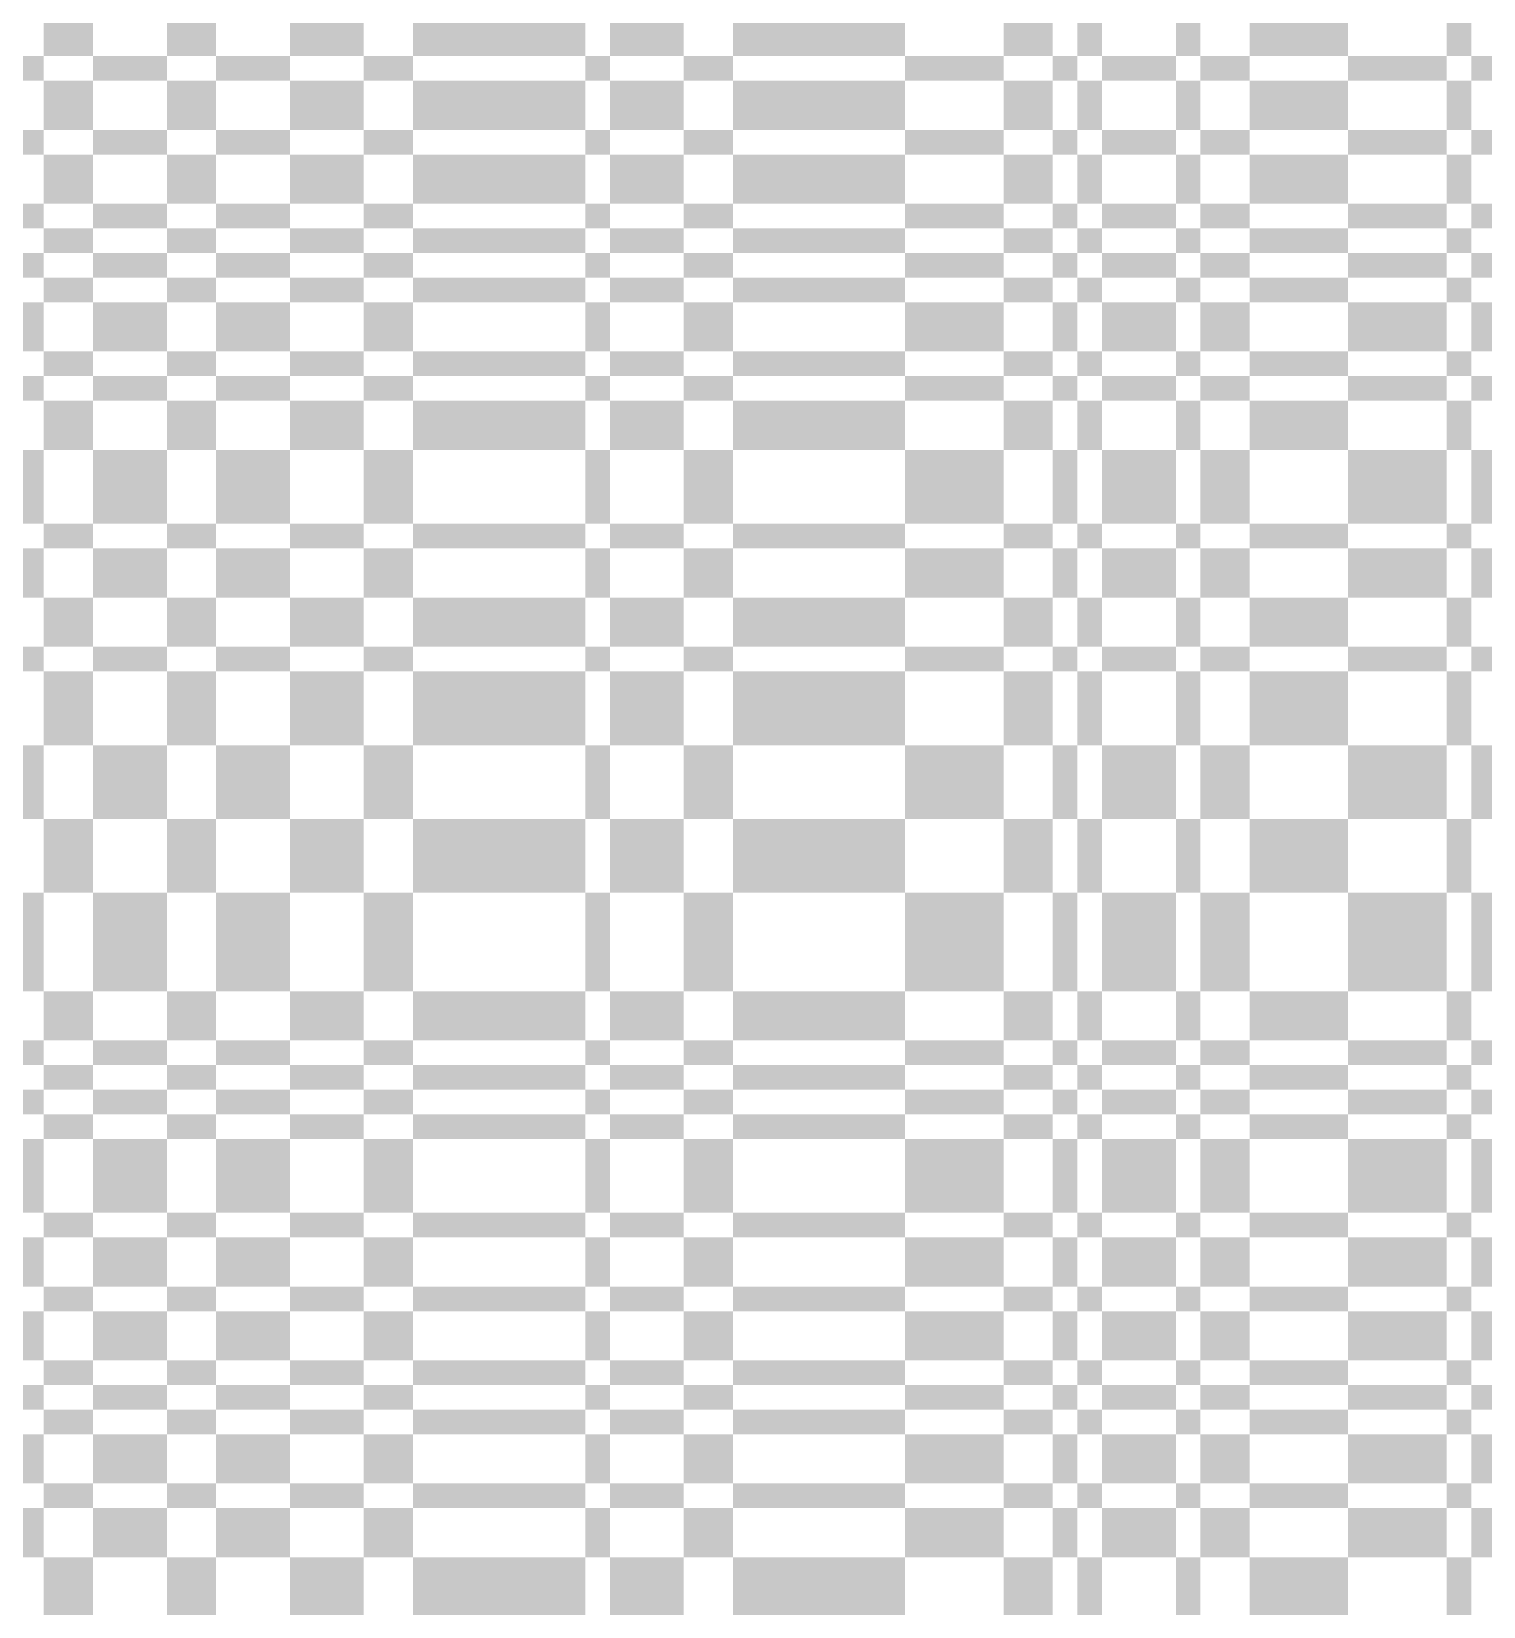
# Model space of a CAD drawing. Extents: x 0 to 200, y 0 to 200.
# Drawn here: x 50.6 to 74.2, y 50 to 75.6 of the extents above; entities that cross this region are included whole.
import ezdxf

# ---------------------------------------------------------------- set-up
doc = ezdxf.new("R2010")
doc.units = 0

msp = doc.modelspace()

# ---------------------------------------------------------------- linework, layer by layer
at = {"layer": 'CHROME'}
for points in [[(50.8, 75.2), (51.6, 75.2), (50.8, 76), (51.6, 76)], [(52.8, 75.2), (53.6, 75.2), (52.8, 76), (53.6, 76)], [(54.8, 75.2), (56, 75.2), (54.8, 76), (56, 76)], [(56.8, 75.2), (59.6, 75.2), (56.8, 76), (59.6, 76)], [(60, 75.2), (61.2, 75.2), (60, 76), (61.2, 76)], [(62, 75.2), (64.8, 75.2), (62, 76), (64.8, 76)], [(66.4, 75.2), (67.2, 75.2), (66.4, 76), (67.2, 76)], [(67.6, 75.2), (68, 75.2), (67.6, 76), (68, 76)], [(69.2, 75.2), (69.6, 75.2), (69.2, 76), (69.6, 76)], [(70.4, 75.2), (72, 75.2), (70.4, 76), (72, 76)], [(73.6, 75.2), (74, 75.2), (73.6, 76), (74, 76)], [(50.4, 74.8), (50.8, 74.8), (50.4, 75.2), (50.8, 75.2)], [(51.6, 74.8), (52.8, 74.8), (51.6, 75.2), (52.8, 75.2)], [(53.6, 74.8), (54.8, 74.8), (53.6, 75.2), (54.8, 75.2)], [(56, 74.8), (56.8, 74.8), (56, 75.2), (56.8, 75.2)], [(59.6, 74.8), (60, 74.8), (59.6, 75.2), (60, 75.2)], [(61.2, 74.8), (62, 74.8), (61.2, 75.2), (62, 75.2)], [(64.8, 74.8), (66.4, 74.8), (64.8, 75.2), (66.4, 75.2)], [(67.2, 74.8), (67.6, 74.8), (67.2, 75.2), (67.6, 75.2)], [(68, 74.8), (69.2, 74.8), (68, 75.2), (69.2, 75.2)], [(69.6, 74.8), (70.4, 74.8), (69.6, 75.2), (70.4, 75.2)], [(72, 74.8), (73.6, 74.8), (72, 75.2), (73.6, 75.2)], [(74, 74.8), (74.4, 74.8), (74, 75.2), (74.4, 75.2)], [(50.8, 74), (51.6, 74), (50.8, 74.8), (51.6, 74.8)], [(52.8, 74), (53.6, 74), (52.8, 74.8), (53.6, 74.8)], [(54.8, 74), (56, 74), (54.8, 74.8), (56, 74.8)], [(56.8, 74), (59.6, 74), (56.8, 74.8), (59.6, 74.8)], [(60, 74), (61.2, 74), (60, 74.8), (61.2, 74.8)], [(62, 74), (64.8, 74), (62, 74.8), (64.8, 74.8)], [(66.4, 74), (67.2, 74), (66.4, 74.8), (67.2, 74.8)], [(67.6, 74), (68, 74), (67.6, 74.8), (68, 74.8)], [(69.2, 74), (69.6, 74), (69.2, 74.8), (69.6, 74.8)], [(70.4, 74), (72, 74), (70.4, 74.8), (72, 74.8)], [(73.6, 74), (74, 74), (73.6, 74.8), (74, 74.8)], [(50.4, 73.6), (50.8, 73.6), (50.4, 74), (50.8, 74)], [(51.6, 73.6), (52.8, 73.6), (51.6, 74), (52.8, 74)], [(53.6, 73.6), (54.8, 73.6), (53.6, 74), (54.8, 74)], [(56, 73.6), (56.8, 73.6), (56, 74), (56.8, 74)], [(59.6, 73.6), (60, 73.6), (59.6, 74), (60, 74)], [(61.2, 73.6), (62, 73.6), (61.2, 74), (62, 74)], [(64.8, 73.6), (66.4, 73.6), (64.8, 74), (66.4, 74)], [(67.2, 73.6), (67.6, 73.6), (67.2, 74), (67.6, 74)], [(68, 73.6), (69.2, 73.6), (68, 74), (69.2, 74)], [(69.6, 73.6), (70.4, 73.6), (69.6, 74), (70.4, 74)], [(72, 73.6), (73.6, 73.6), (72, 74), (73.6, 74)], [(74, 73.6), (74.4, 73.6), (74, 74), (74.4, 74)], [(50.8, 72.8), (51.6, 72.8), (50.8, 73.6), (51.6, 73.6)], [(52.8, 72.8), (53.6, 72.8), (52.8, 73.6), (53.6, 73.6)], [(54.8, 72.8), (56, 72.8), (54.8, 73.6), (56, 73.6)], [(56.8, 72.8), (59.6, 72.8), (56.8, 73.6), (59.6, 73.6)], [(60, 72.8), (61.2, 72.8), (60, 73.6), (61.2, 73.6)], [(62, 72.8), (64.8, 72.8), (62, 73.6), (64.8, 73.6)], [(66.4, 72.8), (67.2, 72.8), (66.4, 73.6), (67.2, 73.6)], [(67.6, 72.8), (68, 72.8), (67.6, 73.6), (68, 73.6)], [(69.2, 72.8), (69.6, 72.8), (69.2, 73.6), (69.6, 73.6)], [(70.4, 72.8), (72, 72.8), (70.4, 73.6), (72, 73.6)], [(73.6, 72.8), (74, 72.8), (73.6, 73.6), (74, 73.6)], [(50.4, 72.4), (50.8, 72.4), (50.4, 72.8), (50.8, 72.8)], [(51.6, 72.4), (52.8, 72.4), (51.6, 72.8), (52.8, 72.8)], [(53.6, 72.4), (54.8, 72.4), (53.6, 72.8), (54.8, 72.8)], [(56, 72.4), (56.8, 72.4), (56, 72.8), (56.8, 72.8)], [(59.6, 72.4), (60, 72.4), (59.6, 72.8), (60, 72.8)], [(61.2, 72.4), (62, 72.4), (61.2, 72.8), (62, 72.8)], [(64.8, 72.4), (66.4, 72.4), (64.8, 72.8), (66.4, 72.8)], [(67.2, 72.4), (67.6, 72.4), (67.2, 72.8), (67.6, 72.8)], [(68, 72.4), (69.2, 72.4), (68, 72.8), (69.2, 72.8)], [(69.6, 72.4), (70.4, 72.4), (69.6, 72.8), (70.4, 72.8)], [(72, 72.4), (73.6, 72.4), (72, 72.8), (73.6, 72.8)], [(74, 72.4), (74.4, 72.4), (74, 72.8), (74.4, 72.8)], [(50.8, 72), (51.6, 72), (50.8, 72.4), (51.6, 72.4)], [(52.8, 72), (53.6, 72), (52.8, 72.4), (53.6, 72.4)], [(54.8, 72), (56, 72), (54.8, 72.4), (56, 72.4)], [(56.8, 72), (59.6, 72), (56.8, 72.4), (59.6, 72.4)], [(60, 72), (61.2, 72), (60, 72.4), (61.2, 72.4)], [(62, 72), (64.8, 72), (62, 72.4), (64.8, 72.4)], [(66.4, 72), (67.2, 72), (66.4, 72.4), (67.2, 72.4)], [(67.6, 72), (68, 72), (67.6, 72.4), (68, 72.4)], [(69.2, 72), (69.6, 72), (69.2, 72.4), (69.6, 72.4)], [(70.4, 72), (72, 72), (70.4, 72.4), (72, 72.4)], [(73.6, 72), (74, 72), (73.6, 72.4), (74, 72.4)], [(50.4, 71.6), (50.8, 71.6), (50.4, 72), (50.8, 72)], [(51.6, 71.6), (52.8, 71.6), (51.6, 72), (52.8, 72)], [(53.6, 71.6), (54.8, 71.6), (53.6, 72), (54.8, 72)], [(56, 71.6), (56.8, 71.6), (56, 72), (56.8, 72)], [(59.6, 71.6), (60, 71.6), (59.6, 72), (60, 72)], [(61.2, 71.6), (62, 71.6), (61.2, 72), (62, 72)], [(64.8, 71.6), (66.4, 71.6), (64.8, 72), (66.4, 72)], [(67.2, 71.6), (67.6, 71.6), (67.2, 72), (67.6, 72)], [(68, 71.6), (69.2, 71.6), (68, 72), (69.2, 72)], [(69.6, 71.6), (70.4, 71.6), (69.6, 72), (70.4, 72)], [(72, 71.6), (73.6, 71.6), (72, 72), (73.6, 72)], [(74, 71.6), (74.4, 71.6), (74, 72), (74.4, 72)], [(50.8, 71.2), (51.6, 71.2), (50.8, 71.6), (51.6, 71.6)], [(52.8, 71.2), (53.6, 71.2), (52.8, 71.6), (53.6, 71.6)], [(54.8, 71.2), (56, 71.2), (54.8, 71.6), (56, 71.6)], [(56.8, 71.2), (59.6, 71.2), (56.8, 71.6), (59.6, 71.6)], [(60, 71.2), (61.2, 71.2), (60, 71.6), (61.2, 71.6)], [(62, 71.2), (64.8, 71.2), (62, 71.6), (64.8, 71.6)], [(66.4, 71.2), (67.2, 71.2), (66.4, 71.6), (67.2, 71.6)], [(67.6, 71.2), (68, 71.2), (67.6, 71.6), (68, 71.6)], [(69.2, 71.2), (69.6, 71.2), (69.2, 71.6), (69.6, 71.6)], [(70.4, 71.2), (72, 71.2), (70.4, 71.6), (72, 71.6)], [(73.6, 71.2), (74, 71.2), (73.6, 71.6), (74, 71.6)], [(50.4, 70.4), (50.8, 70.4), (50.4, 71.2), (50.8, 71.2)], [(51.6, 70.4), (52.8, 70.4), (51.6, 71.2), (52.8, 71.2)], [(53.6, 70.4), (54.8, 70.4), (53.6, 71.2), (54.8, 71.2)], [(56, 70.4), (56.8, 70.4), (56, 71.2), (56.8, 71.2)], [(59.6, 70.4), (60, 70.4), (59.6, 71.2), (60, 71.2)], [(61.2, 70.4), (62, 70.4), (61.2, 71.2), (62, 71.2)], [(64.8, 70.4), (66.4, 70.4), (64.8, 71.2), (66.4, 71.2)], [(67.2, 70.4), (67.6, 70.4), (67.2, 71.2), (67.6, 71.2)], [(68, 70.4), (69.2, 70.4), (68, 71.2), (69.2, 71.2)], [(69.6, 70.4), (70.4, 70.4), (69.6, 71.2), (70.4, 71.2)], [(72, 70.4), (73.6, 70.4), (72, 71.2), (73.6, 71.2)], [(74, 70.4), (74.4, 70.4), (74, 71.2), (74.4, 71.2)], [(50.8, 70), (51.6, 70), (50.8, 70.4), (51.6, 70.4)], [(52.8, 70), (53.6, 70), (52.8, 70.4), (53.6, 70.4)], [(54.8, 70), (56, 70), (54.8, 70.4), (56, 70.4)], [(56.8, 70), (59.6, 70), (56.8, 70.4), (59.6, 70.4)], [(60, 70), (61.2, 70), (60, 70.4), (61.2, 70.4)], [(62, 70), (64.8, 70), (62, 70.4), (64.8, 70.4)], [(66.4, 70), (67.2, 70), (66.4, 70.4), (67.2, 70.4)], [(67.6, 70), (68, 70), (67.6, 70.4), (68, 70.4)], [(69.2, 70), (69.6, 70), (69.2, 70.4), (69.6, 70.4)], [(70.4, 70), (72, 70), (70.4, 70.4), (72, 70.4)], [(73.6, 70), (74, 70), (73.6, 70.4), (74, 70.4)], [(50.4, 69.6), (50.8, 69.6), (50.4, 70), (50.8, 70)], [(51.6, 69.6), (52.8, 69.6), (51.6, 70), (52.8, 70)], [(53.6, 69.6), (54.8, 69.6), (53.6, 70), (54.8, 70)], [(56, 69.6), (56.8, 69.6), (56, 70), (56.8, 70)], [(59.6, 69.6), (60, 69.6), (59.6, 70), (60, 70)], [(61.2, 69.6), (62, 69.6), (61.2, 70), (62, 70)], [(64.8, 69.6), (66.4, 69.6), (64.8, 70), (66.4, 70)], [(67.2, 69.6), (67.6, 69.6), (67.2, 70), (67.6, 70)], [(68, 69.6), (69.2, 69.6), (68, 70), (69.2, 70)], [(69.6, 69.6), (70.4, 69.6), (69.6, 70), (70.4, 70)], [(72, 69.6), (73.6, 69.6), (72, 70), (73.6, 70)], [(74, 69.6), (74.4, 69.6), (74, 70), (74.4, 70)], [(50.8, 68.8), (51.6, 68.8), (50.8, 69.6), (51.6, 69.6)], [(52.8, 68.8), (53.6, 68.8), (52.8, 69.6), (53.6, 69.6)], [(54.8, 68.8), (56, 68.8), (54.8, 69.6), (56, 69.6)], [(56.8, 68.8), (59.6, 68.8), (56.8, 69.6), (59.6, 69.6)], [(60, 68.8), (61.2, 68.8), (60, 69.6), (61.2, 69.6)], [(62, 68.8), (64.8, 68.8), (62, 69.6), (64.8, 69.6)], [(66.4, 68.8), (67.2, 68.8), (66.4, 69.6), (67.2, 69.6)], [(67.6, 68.8), (68, 68.8), (67.6, 69.6), (68, 69.6)], [(69.2, 68.8), (69.6, 68.8), (69.2, 69.6), (69.6, 69.6)], [(70.4, 68.8), (72, 68.8), (70.4, 69.6), (72, 69.6)], [(73.6, 68.8), (74, 68.8), (73.6, 69.6), (74, 69.6)], [(50.4, 67.6), (50.8, 67.6), (50.4, 68.8), (50.8, 68.8)], [(51.6, 67.6), (52.8, 67.6), (51.6, 68.8), (52.8, 68.8)], [(53.6, 67.6), (54.8, 67.6), (53.6, 68.8), (54.8, 68.8)], [(56, 67.6), (56.8, 67.6), (56, 68.8), (56.8, 68.8)], [(59.6, 67.6), (60, 67.6), (59.6, 68.8), (60, 68.8)], [(61.2, 67.6), (62, 67.6), (61.2, 68.8), (62, 68.8)], [(64.8, 67.6), (66.4, 67.6), (64.8, 68.8), (66.4, 68.8)], [(67.2, 67.6), (67.6, 67.6), (67.2, 68.8), (67.6, 68.8)], [(68, 67.6), (69.2, 67.6), (68, 68.8), (69.2, 68.8)], [(69.6, 67.6), (70.4, 67.6), (69.6, 68.8), (70.4, 68.8)], [(72, 67.6), (73.6, 67.6), (72, 68.8), (73.6, 68.8)], [(74, 67.6), (74.4, 67.6), (74, 68.8), (74.4, 68.8)], [(50.8, 67.2), (51.6, 67.2), (50.8, 67.6), (51.6, 67.6)], [(52.8, 67.2), (53.6, 67.2), (52.8, 67.6), (53.6, 67.6)], [(54.8, 67.2), (56, 67.2), (54.8, 67.6), (56, 67.6)], [(56.8, 67.2), (59.6, 67.2), (56.8, 67.6), (59.6, 67.6)], [(60, 67.2), (61.2, 67.2), (60, 67.6), (61.2, 67.6)], [(62, 67.2), (64.8, 67.2), (62, 67.6), (64.8, 67.6)], [(66.4, 67.2), (67.2, 67.2), (66.4, 67.6), (67.2, 67.6)], [(67.6, 67.2), (68, 67.2), (67.6, 67.6), (68, 67.6)], [(69.2, 67.2), (69.6, 67.2), (69.2, 67.6), (69.6, 67.6)], [(70.4, 67.2), (72, 67.2), (70.4, 67.6), (72, 67.6)], [(73.6, 67.2), (74, 67.2), (73.6, 67.6), (74, 67.6)], [(50.4, 66.4), (50.8, 66.4), (50.4, 67.2), (50.8, 67.2)], [(51.6, 66.4), (52.8, 66.4), (51.6, 67.2), (52.8, 67.2)], [(53.6, 66.4), (54.8, 66.4), (53.6, 67.2), (54.8, 67.2)], [(56, 66.4), (56.8, 66.4), (56, 67.2), (56.8, 67.2)], [(59.6, 66.4), (60, 66.4), (59.6, 67.2), (60, 67.2)], [(61.2, 66.4), (62, 66.4), (61.2, 67.2), (62, 67.2)], [(64.8, 66.4), (66.4, 66.4), (64.8, 67.2), (66.4, 67.2)], [(67.2, 66.4), (67.6, 66.4), (67.2, 67.2), (67.6, 67.2)], [(68, 66.4), (69.2, 66.4), (68, 67.2), (69.2, 67.2)], [(69.6, 66.4), (70.4, 66.4), (69.6, 67.2), (70.4, 67.2)], [(72, 66.4), (73.6, 66.4), (72, 67.2), (73.6, 67.2)], [(74, 66.4), (74.4, 66.4), (74, 67.2), (74.4, 67.2)], [(50.8, 65.6), (51.6, 65.6), (50.8, 66.4), (51.6, 66.4)], [(52.8, 65.6), (53.6, 65.6), (52.8, 66.4), (53.6, 66.4)], [(54.8, 65.6), (56, 65.6), (54.8, 66.4), (56, 66.4)], [(56.8, 65.6), (59.6, 65.6), (56.8, 66.4), (59.6, 66.4)], [(60, 65.6), (61.2, 65.6), (60, 66.4), (61.2, 66.4)], [(62, 65.6), (64.8, 65.6), (62, 66.4), (64.8, 66.4)], [(66.4, 65.6), (67.2, 65.6), (66.4, 66.4), (67.2, 66.4)], [(67.6, 65.6), (68, 65.6), (67.6, 66.4), (68, 66.4)], [(69.2, 65.6), (69.6, 65.6), (69.2, 66.4), (69.6, 66.4)], [(70.4, 65.6), (72, 65.6), (70.4, 66.4), (72, 66.4)], [(73.6, 65.6), (74, 65.6), (73.6, 66.4), (74, 66.4)], [(50.4, 65.2), (50.8, 65.2), (50.4, 65.6), (50.8, 65.6)], [(51.6, 65.2), (52.8, 65.2), (51.6, 65.6), (52.8, 65.6)], [(53.6, 65.2), (54.8, 65.2), (53.6, 65.6), (54.8, 65.6)], [(56, 65.2), (56.8, 65.2), (56, 65.6), (56.8, 65.6)], [(59.6, 65.2), (60, 65.2), (59.6, 65.6), (60, 65.6)], [(61.2, 65.2), (62, 65.2), (61.2, 65.6), (62, 65.6)], [(64.8, 65.2), (66.4, 65.2), (64.8, 65.6), (66.4, 65.6)], [(67.2, 65.2), (67.6, 65.2), (67.2, 65.6), (67.6, 65.6)], [(68, 65.2), (69.2, 65.2), (68, 65.6), (69.2, 65.6)], [(69.6, 65.2), (70.4, 65.2), (69.6, 65.6), (70.4, 65.6)], [(72, 65.2), (73.6, 65.2), (72, 65.6), (73.6, 65.6)], [(74, 65.2), (74.4, 65.2), (74, 65.6), (74.4, 65.6)], [(50.8, 64), (51.6, 64), (50.8, 65.2), (51.6, 65.2)], [(52.8, 64), (53.6, 64), (52.8, 65.2), (53.6, 65.2)], [(54.8, 64), (56, 64), (54.8, 65.2), (56, 65.2)], [(56.8, 64), (59.6, 64), (56.8, 65.2), (59.6, 65.2)], [(60, 64), (61.2, 64), (60, 65.2), (61.2, 65.2)], [(62, 64), (64.8, 64), (62, 65.2), (64.8, 65.2)], [(66.4, 64), (67.2, 64), (66.4, 65.2), (67.2, 65.2)], [(67.6, 64), (68, 64), (67.6, 65.2), (68, 65.2)], [(69.2, 64), (69.6, 64), (69.2, 65.2), (69.6, 65.2)], [(70.4, 64), (72, 64), (70.4, 65.2), (72, 65.2)], [(73.6, 64), (74, 64), (73.6, 65.2), (74, 65.2)], [(50.4, 62.8), (50.8, 62.8), (50.4, 64), (50.8, 64)], [(51.6, 62.8), (52.8, 62.8), (51.6, 64), (52.8, 64)], [(53.6, 62.8), (54.8, 62.8), (53.6, 64), (54.8, 64)], [(56, 62.8), (56.8, 62.8), (56, 64), (56.8, 64)], [(59.6, 62.8), (60, 62.8), (59.6, 64), (60, 64)], [(61.2, 62.8), (62, 62.8), (61.2, 64), (62, 64)], [(64.8, 62.8), (66.4, 62.8), (64.8, 64), (66.4, 64)], [(67.2, 62.8), (67.6, 62.8), (67.2, 64), (67.6, 64)], [(68, 62.8), (69.2, 62.8), (68, 64), (69.2, 64)], [(69.6, 62.8), (70.4, 62.8), (69.6, 64), (70.4, 64)], [(72, 62.8), (73.6, 62.8), (72, 64), (73.6, 64)], [(74, 62.8), (74.4, 62.8), (74, 64), (74.4, 64)], [(50.8, 61.6), (51.6, 61.6), (50.8, 62.8), (51.6, 62.8)], [(52.8, 61.6), (53.6, 61.6), (52.8, 62.8), (53.6, 62.8)], [(54.8, 61.6), (56, 61.6), (54.8, 62.8), (56, 62.8)], [(56.8, 61.6), (59.6, 61.6), (56.8, 62.8), (59.6, 62.8)], [(60, 61.6), (61.2, 61.6), (60, 62.8), (61.2, 62.8)], [(62, 61.6), (64.8, 61.6), (62, 62.8), (64.8, 62.8)], [(66.4, 61.6), (67.2, 61.6), (66.4, 62.8), (67.2, 62.8)], [(67.6, 61.6), (68, 61.6), (67.6, 62.8), (68, 62.8)], [(69.2, 61.6), (69.6, 61.6), (69.2, 62.8), (69.6, 62.8)], [(70.4, 61.6), (72, 61.6), (70.4, 62.8), (72, 62.8)], [(73.6, 61.6), (74, 61.6), (73.6, 62.8), (74, 62.8)], [(50.4, 60), (50.8, 60), (50.4, 61.6), (50.8, 61.6)], [(51.6, 60), (52.8, 60), (51.6, 61.6), (52.8, 61.6)], [(53.6, 60), (54.8, 60), (53.6, 61.6), (54.8, 61.6)], [(56, 60), (56.8, 60), (56, 61.6), (56.8, 61.6)], [(59.6, 60), (60, 60), (59.6, 61.6), (60, 61.6)], [(61.2, 60), (62, 60), (61.2, 61.6), (62, 61.6)], [(64.8, 60), (66.4, 60), (64.8, 61.6), (66.4, 61.6)], [(67.2, 60), (67.6, 60), (67.2, 61.6), (67.6, 61.6)], [(68, 60), (69.2, 60), (68, 61.6), (69.2, 61.6)], [(69.6, 60), (70.4, 60), (69.6, 61.6), (70.4, 61.6)], [(72, 60), (73.6, 60), (72, 61.6), (73.6, 61.6)], [(74, 60), (74.4, 60), (74, 61.6), (74.4, 61.6)], [(50.8, 59.2), (51.6, 59.2), (50.8, 60), (51.6, 60)], [(52.8, 59.2), (53.6, 59.2), (52.8, 60), (53.6, 60)], [(54.8, 59.2), (56, 59.2), (54.8, 60), (56, 60)], [(56.8, 59.2), (59.6, 59.2), (56.8, 60), (59.6, 60)], [(60, 59.2), (61.2, 59.2), (60, 60), (61.2, 60)], [(62, 59.2), (64.8, 59.2), (62, 60), (64.8, 60)], [(66.4, 59.2), (67.2, 59.2), (66.4, 60), (67.2, 60)], [(67.6, 59.2), (68, 59.2), (67.6, 60), (68, 60)], [(69.2, 59.2), (69.6, 59.2), (69.2, 60), (69.6, 60)], [(70.4, 59.2), (72, 59.2), (70.4, 60), (72, 60)], [(73.6, 59.2), (74, 59.2), (73.6, 60), (74, 60)], [(50.4, 58.8), (50.8, 58.8), (50.4, 59.2), (50.8, 59.2)], [(51.6, 58.8), (52.8, 58.8), (51.6, 59.2), (52.8, 59.2)], [(53.6, 58.8), (54.8, 58.8), (53.6, 59.2), (54.8, 59.2)], [(56, 58.8), (56.8, 58.8), (56, 59.2), (56.8, 59.2)], [(59.6, 58.8), (60, 58.8), (59.6, 59.2), (60, 59.2)], [(61.2, 58.8), (62, 58.8), (61.2, 59.2), (62, 59.2)], [(64.8, 58.8), (66.4, 58.8), (64.8, 59.2), (66.4, 59.2)], [(67.2, 58.8), (67.6, 58.8), (67.2, 59.2), (67.6, 59.2)], [(68, 58.8), (69.2, 58.8), (68, 59.2), (69.2, 59.2)], [(69.6, 58.8), (70.4, 58.8), (69.6, 59.2), (70.4, 59.2)], [(72, 58.8), (73.6, 58.8), (72, 59.2), (73.6, 59.2)], [(74, 58.8), (74.4, 58.8), (74, 59.2), (74.4, 59.2)], [(50.8, 58.4), (51.6, 58.4), (50.8, 58.8), (51.6, 58.8)], [(52.8, 58.4), (53.6, 58.4), (52.8, 58.8), (53.6, 58.8)], [(54.8, 58.4), (56, 58.4), (54.8, 58.8), (56, 58.8)], [(56.8, 58.4), (59.6, 58.4), (56.8, 58.8), (59.6, 58.8)], [(60, 58.4), (61.2, 58.4), (60, 58.8), (61.2, 58.8)], [(62, 58.4), (64.8, 58.4), (62, 58.8), (64.8, 58.8)], [(66.4, 58.4), (67.2, 58.4), (66.4, 58.8), (67.2, 58.8)], [(67.6, 58.4), (68, 58.4), (67.6, 58.8), (68, 58.8)], [(69.2, 58.4), (69.6, 58.4), (69.2, 58.8), (69.6, 58.8)], [(70.4, 58.4), (72, 58.4), (70.4, 58.8), (72, 58.8)], [(73.6, 58.4), (74, 58.4), (73.6, 58.8), (74, 58.8)], [(50.4, 58), (50.8, 58), (50.4, 58.4), (50.8, 58.4)], [(51.6, 58), (52.8, 58), (51.6, 58.4), (52.8, 58.4)], [(53.6, 58), (54.8, 58), (53.6, 58.4), (54.8, 58.4)], [(56, 58), (56.8, 58), (56, 58.4), (56.8, 58.4)], [(59.6, 58), (60, 58), (59.6, 58.4), (60, 58.4)], [(61.2, 58), (62, 58), (61.2, 58.4), (62, 58.4)], [(64.8, 58), (66.4, 58), (64.8, 58.4), (66.4, 58.4)], [(67.2, 58), (67.6, 58), (67.2, 58.4), (67.6, 58.4)], [(68, 58), (69.2, 58), (68, 58.4), (69.2, 58.4)], [(69.6, 58), (70.4, 58), (69.6, 58.4), (70.4, 58.4)], [(72, 58), (73.6, 58), (72, 58.4), (73.6, 58.4)], [(74, 58), (74.4, 58), (74, 58.4), (74.4, 58.4)], [(50.8, 57.6), (51.6, 57.6), (50.8, 58), (51.6, 58)], [(52.8, 57.6), (53.6, 57.6), (52.8, 58), (53.6, 58)], [(54.8, 57.6), (56, 57.6), (54.8, 58), (56, 58)], [(56.8, 57.6), (59.6, 57.6), (56.8, 58), (59.6, 58)], [(60, 57.6), (61.2, 57.6), (60, 58), (61.2, 58)], [(62, 57.6), (64.8, 57.6), (62, 58), (64.8, 58)], [(66.4, 57.6), (67.2, 57.6), (66.4, 58), (67.2, 58)], [(67.6, 57.6), (68, 57.6), (67.6, 58), (68, 58)], [(69.2, 57.6), (69.6, 57.6), (69.2, 58), (69.6, 58)], [(70.4, 57.6), (72, 57.6), (70.4, 58), (72, 58)], [(73.6, 57.6), (74, 57.6), (73.6, 58), (74, 58)], [(50.4, 56.4), (50.8, 56.4), (50.4, 57.6), (50.8, 57.6)], [(51.6, 56.4), (52.8, 56.4), (51.6, 57.6), (52.8, 57.6)], [(53.6, 56.4), (54.8, 56.4), (53.6, 57.6), (54.8, 57.6)], [(56, 56.4), (56.8, 56.4), (56, 57.6), (56.8, 57.6)], [(59.6, 56.4), (60, 56.4), (59.6, 57.6), (60, 57.6)], [(61.2, 56.4), (62, 56.4), (61.2, 57.6), (62, 57.6)], [(64.8, 56.4), (66.4, 56.4), (64.8, 57.6), (66.4, 57.6)], [(67.2, 56.4), (67.6, 56.4), (67.2, 57.6), (67.6, 57.6)], [(68, 56.4), (69.2, 56.4), (68, 57.6), (69.2, 57.6)], [(69.6, 56.4), (70.4, 56.4), (69.6, 57.6), (70.4, 57.6)], [(72, 56.4), (73.6, 56.4), (72, 57.6), (73.6, 57.6)], [(74, 56.4), (74.4, 56.4), (74, 57.6), (74.4, 57.6)], [(50.8, 56), (51.6, 56), (50.8, 56.4), (51.6, 56.4)], [(52.8, 56), (53.6, 56), (52.8, 56.4), (53.6, 56.4)], [(54.8, 56), (56, 56), (54.8, 56.4), (56, 56.4)], [(56.8, 56), (59.6, 56), (56.8, 56.4), (59.6, 56.4)], [(60, 56), (61.2, 56), (60, 56.4), (61.2, 56.4)], [(62, 56), (64.8, 56), (62, 56.4), (64.8, 56.4)], [(66.4, 56), (67.2, 56), (66.4, 56.4), (67.2, 56.4)], [(67.6, 56), (68, 56), (67.6, 56.4), (68, 56.4)], [(69.2, 56), (69.6, 56), (69.2, 56.4), (69.6, 56.4)], [(70.4, 56), (72, 56), (70.4, 56.4), (72, 56.4)], [(73.6, 56), (74, 56), (73.6, 56.4), (74, 56.4)], [(50.4, 55.2), (50.8, 55.2), (50.4, 56), (50.8, 56)], [(51.6, 55.2), (52.8, 55.2), (51.6, 56), (52.8, 56)], [(53.6, 55.2), (54.8, 55.2), (53.6, 56), (54.8, 56)], [(56, 55.2), (56.8, 55.2), (56, 56), (56.8, 56)], [(59.6, 55.2), (60, 55.2), (59.6, 56), (60, 56)], [(61.2, 55.2), (62, 55.2), (61.2, 56), (62, 56)], [(64.8, 55.2), (66.4, 55.2), (64.8, 56), (66.4, 56)], [(67.2, 55.2), (67.6, 55.2), (67.2, 56), (67.6, 56)], [(68, 55.2), (69.2, 55.2), (68, 56), (69.2, 56)], [(69.6, 55.2), (70.4, 55.2), (69.6, 56), (70.4, 56)], [(72, 55.2), (73.6, 55.2), (72, 56), (73.6, 56)], [(74, 55.2), (74.4, 55.2), (74, 56), (74.4, 56)], [(50.8, 54.8), (51.6, 54.8), (50.8, 55.2), (51.6, 55.2)], [(52.8, 54.8), (53.6, 54.8), (52.8, 55.2), (53.6, 55.2)], [(54.8, 54.8), (56, 54.8), (54.8, 55.2), (56, 55.2)], [(56.8, 54.8), (59.6, 54.8), (56.8, 55.2), (59.6, 55.2)], [(60, 54.8), (61.2, 54.8), (60, 55.2), (61.2, 55.2)], [(62, 54.8), (64.8, 54.8), (62, 55.2), (64.8, 55.2)], [(66.4, 54.8), (67.2, 54.8), (66.4, 55.2), (67.2, 55.2)], [(67.6, 54.8), (68, 54.8), (67.6, 55.2), (68, 55.2)], [(69.2, 54.8), (69.6, 54.8), (69.2, 55.2), (69.6, 55.2)], [(70.4, 54.8), (72, 54.8), (70.4, 55.2), (72, 55.2)], [(73.6, 54.8), (74, 54.8), (73.6, 55.2), (74, 55.2)], [(50.4, 54), (50.8, 54), (50.4, 54.8), (50.8, 54.8)], [(51.6, 54), (52.8, 54), (51.6, 54.8), (52.8, 54.8)], [(53.6, 54), (54.8, 54), (53.6, 54.8), (54.8, 54.8)], [(56, 54), (56.8, 54), (56, 54.8), (56.8, 54.8)], [(59.6, 54), (60, 54), (59.6, 54.8), (60, 54.8)], [(61.2, 54), (62, 54), (61.2, 54.8), (62, 54.8)], [(64.8, 54), (66.4, 54), (64.8, 54.8), (66.4, 54.8)], [(67.2, 54), (67.6, 54), (67.2, 54.8), (67.6, 54.8)], [(68, 54), (69.2, 54), (68, 54.8), (69.2, 54.8)], [(69.6, 54), (70.4, 54), (69.6, 54.8), (70.4, 54.8)], [(72, 54), (73.6, 54), (72, 54.8), (73.6, 54.8)], [(74, 54), (74.4, 54), (74, 54.8), (74.4, 54.8)], [(50.8, 53.6), (51.6, 53.6), (50.8, 54), (51.6, 54)], [(52.8, 53.6), (53.6, 53.6), (52.8, 54), (53.6, 54)], [(54.8, 53.6), (56, 53.6), (54.8, 54), (56, 54)], [(56.8, 53.6), (59.6, 53.6), (56.8, 54), (59.6, 54)], [(60, 53.6), (61.2, 53.6), (60, 54), (61.2, 54)], [(62, 53.6), (64.8, 53.6), (62, 54), (64.8, 54)], [(66.4, 53.6), (67.2, 53.6), (66.4, 54), (67.2, 54)], [(67.6, 53.6), (68, 53.6), (67.6, 54), (68, 54)], [(69.2, 53.6), (69.6, 53.6), (69.2, 54), (69.6, 54)], [(70.4, 53.6), (72, 53.6), (70.4, 54), (72, 54)], [(73.6, 53.6), (74, 53.6), (73.6, 54), (74, 54)], [(50.4, 53.2), (50.8, 53.2), (50.4, 53.6), (50.8, 53.6)], [(51.6, 53.2), (52.8, 53.2), (51.6, 53.6), (52.8, 53.6)], [(53.6, 53.2), (54.8, 53.2), (53.6, 53.6), (54.8, 53.6)], [(56, 53.2), (56.8, 53.2), (56, 53.6), (56.8, 53.6)], [(59.6, 53.2), (60, 53.2), (59.6, 53.6), (60, 53.6)], [(61.2, 53.2), (62, 53.2), (61.2, 53.6), (62, 53.6)], [(64.8, 53.2), (66.4, 53.2), (64.8, 53.6), (66.4, 53.6)], [(67.2, 53.2), (67.6, 53.2), (67.2, 53.6), (67.6, 53.6)], [(68, 53.2), (69.2, 53.2), (68, 53.6), (69.2, 53.6)], [(69.6, 53.2), (70.4, 53.2), (69.6, 53.6), (70.4, 53.6)], [(72, 53.2), (73.6, 53.2), (72, 53.6), (73.6, 53.6)], [(74, 53.2), (74.4, 53.2), (74, 53.6), (74.4, 53.6)], [(50.8, 52.8), (51.6, 52.8), (50.8, 53.2), (51.6, 53.2)], [(52.8, 52.8), (53.6, 52.8), (52.8, 53.2), (53.6, 53.2)], [(54.8, 52.8), (56, 52.8), (54.8, 53.2), (56, 53.2)], [(56.8, 52.8), (59.6, 52.8), (56.8, 53.2), (59.6, 53.2)], [(60, 52.8), (61.2, 52.8), (60, 53.2), (61.2, 53.2)], [(62, 52.8), (64.8, 52.8), (62, 53.2), (64.8, 53.2)], [(66.4, 52.8), (67.2, 52.8), (66.4, 53.2), (67.2, 53.2)], [(67.6, 52.8), (68, 52.8), (67.6, 53.2), (68, 53.2)], [(69.2, 52.8), (69.6, 52.8), (69.2, 53.2), (69.6, 53.2)], [(70.4, 52.8), (72, 52.8), (70.4, 53.2), (72, 53.2)], [(73.6, 52.8), (74, 52.8), (73.6, 53.2), (74, 53.2)], [(50.4, 52), (50.8, 52), (50.4, 52.8), (50.8, 52.8)], [(51.6, 52), (52.8, 52), (51.6, 52.8), (52.8, 52.8)], [(53.6, 52), (54.8, 52), (53.6, 52.8), (54.8, 52.8)], [(56, 52), (56.8, 52), (56, 52.8), (56.8, 52.8)], [(59.6, 52), (60, 52), (59.6, 52.8), (60, 52.8)], [(61.2, 52), (62, 52), (61.2, 52.8), (62, 52.8)], [(64.8, 52), (66.4, 52), (64.8, 52.8), (66.4, 52.8)], [(67.2, 52), (67.6, 52), (67.2, 52.8), (67.6, 52.8)], [(68, 52), (69.2, 52), (68, 52.8), (69.2, 52.8)], [(69.6, 52), (70.4, 52), (69.6, 52.8), (70.4, 52.8)], [(72, 52), (73.6, 52), (72, 52.8), (73.6, 52.8)], [(74, 52), (74.4, 52), (74, 52.8), (74.4, 52.8)], [(50.8, 51.6), (51.6, 51.6), (50.8, 52), (51.6, 52)], [(52.8, 51.6), (53.6, 51.6), (52.8, 52), (53.6, 52)], [(54.8, 51.6), (56, 51.6), (54.8, 52), (56, 52)], [(56.8, 51.6), (59.6, 51.6), (56.8, 52), (59.6, 52)], [(60, 51.6), (61.2, 51.6), (60, 52), (61.2, 52)], [(62, 51.6), (64.8, 51.6), (62, 52), (64.8, 52)], [(66.4, 51.6), (67.2, 51.6), (66.4, 52), (67.2, 52)], [(67.6, 51.6), (68, 51.6), (67.6, 52), (68, 52)], [(69.2, 51.6), (69.6, 51.6), (69.2, 52), (69.6, 52)], [(70.4, 51.6), (72, 51.6), (70.4, 52), (72, 52)], [(73.6, 51.6), (74, 51.6), (73.6, 52), (74, 52)], [(50.4, 50.8), (50.8, 50.8), (50.4, 51.6), (50.8, 51.6)], [(51.6, 50.8), (52.8, 50.8), (51.6, 51.6), (52.8, 51.6)], [(53.6, 50.8), (54.8, 50.8), (53.6, 51.6), (54.8, 51.6)], [(56, 50.8), (56.8, 50.8), (56, 51.6), (56.8, 51.6)], [(59.6, 50.8), (60, 50.8), (59.6, 51.6), (60, 51.6)], [(61.2, 50.8), (62, 50.8), (61.2, 51.6), (62, 51.6)], [(64.8, 50.8), (66.4, 50.8), (64.8, 51.6), (66.4, 51.6)], [(67.2, 50.8), (67.6, 50.8), (67.2, 51.6), (67.6, 51.6)], [(68, 50.8), (69.2, 50.8), (68, 51.6), (69.2, 51.6)], [(69.6, 50.8), (70.4, 50.8), (69.6, 51.6), (70.4, 51.6)], [(72, 50.8), (73.6, 50.8), (72, 51.6), (73.6, 51.6)], [(74, 50.8), (74.4, 50.8), (74, 51.6), (74.4, 51.6)], [(50.8, 49.2), (51.6, 49.2), (50.8, 50.8), (51.6, 50.8)], [(52.8, 49.2), (53.6, 49.2), (52.8, 50.8), (53.6, 50.8)], [(54.8, 49.2), (56, 49.2), (54.8, 50.8), (56, 50.8)], [(56.8, 49.2), (59.6, 49.2), (56.8, 50.8), (59.6, 50.8)], [(60, 49.2), (61.2, 49.2), (60, 50.8), (61.2, 50.8)], [(62, 49.2), (64.8, 49.2), (62, 50.8), (64.8, 50.8)], [(66.4, 49.2), (67.2, 49.2), (66.4, 50.8), (67.2, 50.8)], [(67.6, 49.2), (68, 49.2), (67.6, 50.8), (68, 50.8)], [(69.2, 49.2), (69.6, 49.2), (69.2, 50.8), (69.6, 50.8)], [(70.4, 49.2), (72, 49.2), (70.4, 50.8), (72, 50.8)], [(73.6, 49.2), (74, 49.2), (73.6, 50.8), (74, 50.8)]]:
    msp.add_solid(points, dxfattribs=at)

doc.saveas('drawing.dxf')
